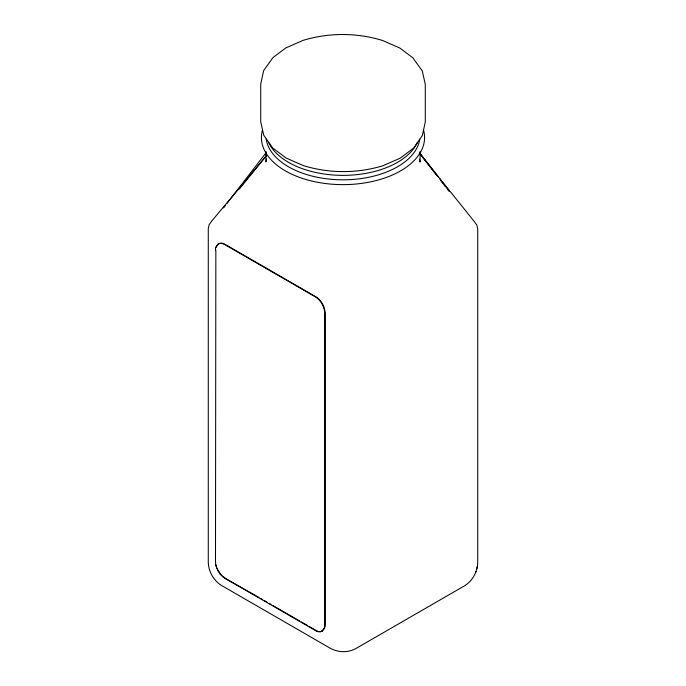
<?xml version="1.0" encoding="UTF-8"?>
<svg xmlns="http://www.w3.org/2000/svg" width="686" height="686" viewBox="0 0 686 686"><rect width="100%" height="100%" fill="white"/><g stroke="black" fill="none" stroke-linecap="round" stroke-linejoin="round"><path stroke-width="1.03" d="M239.337 189.019L266.279 155.859L211.691 221.098L209.136 224.674L208.278 228.515L208.278 562.091C208.493 571.404 213.329 580.185 221.158 585.252L330.455 648.356C338.481 652.652 348.162 652.943 356.154 648.39L464.902 585.604C472.705 580.622 477.465 571.687 477.722 562.477L477.722 228.901L476.83 225.059L474.249 221.475L419.42 153.081M215.49 250.347C214.744 245.142 220.506 240.966 224.957 244.276L316.04 296.858C321.494 300.399 324.855 306.788 325.147 313.236L325.147 624.577C325.893 629.782 320.122 633.958 315.68 630.648L224.596 578.066C219.143 574.516 215.773 568.137 215.49 561.688L215.85 250.133M322.12 631.111L324.478 627.484L324.787 624.783L324.787 313.442C324.495 306.994 321.125 300.605 315.68 297.064L224.596 244.482L222.238 243.504L220.043 243.341L218.157 244.019M266.554 158.998L265.911 161.879L265.911 151.289M476.556 569.38L477.285 566.799M475.647 572.578L476.007 571.335M218.517 243.813L215.798 247.646M413.752 147.842L422.353 135.494L425.277 122.082L425.277 84.275L422.25 70.855L412.835 57.804L399.964 48.123L382.668 40.517C356.831 32.576 328.843 32.508 302.989 40.405L285.753 47.96L272.959 57.598L263.647 70.624L260.723 84.035L260.723 121.842L263.75 135.271L272.453 147.636M223.55 207.918L225.497 205.388M226.8 203.708L266.4 152.283M413.041 148.519L400.247 158.157L383.011 165.712C357.157 173.609 329.169 173.541 303.332 165.6L286.036 157.994L273.165 148.322M215.798 564.741L216.707 567.948M218.157 571.086L217.436 568.523M220.043 573.942L222.05 575.52M224.596 578.066L258.999 597.506M315.68 630.648L317.609 631.094M320.233 631.789L322.48 630.897M319.127 631.472L320.594 631.574M260.843 598.569L262.678 599.633M264.522 600.696L267.283 602.282M269.118 603.346L270.961 604.409M272.796 605.472L299.482 620.873M301.317 621.936L307.757 625.658M309.6 626.721L316.04 630.434M223.387 576.694L224.957 577.852M419.369 153.089L436.296 174.861M440.849 180.718L442.804 183.231M444.108 184.911L445.411 186.583M447.366 189.096L448.661 190.768M419.42 152.506L438.285 177.005M439.58 178.694L449.339 191.368M218.517 570.881L220.403 573.736M419.42 159.221L420.089 162.102L420.089 151.512M417.422 142.474A77.089 44.513 0 0 1 342.837 175.367A77.089 44.513 0 0 1 268.492 142.285M423.656 130.469A81.583 47.102 0 0 1 342.803 184.628A81.583 47.102 0 0 1 262.395 130.246M419.781 139.284A77.089 44.513 0 0 1 342.811 179.818A77.089 44.513 0 0 1 266.185 139.069"/></g></svg>
